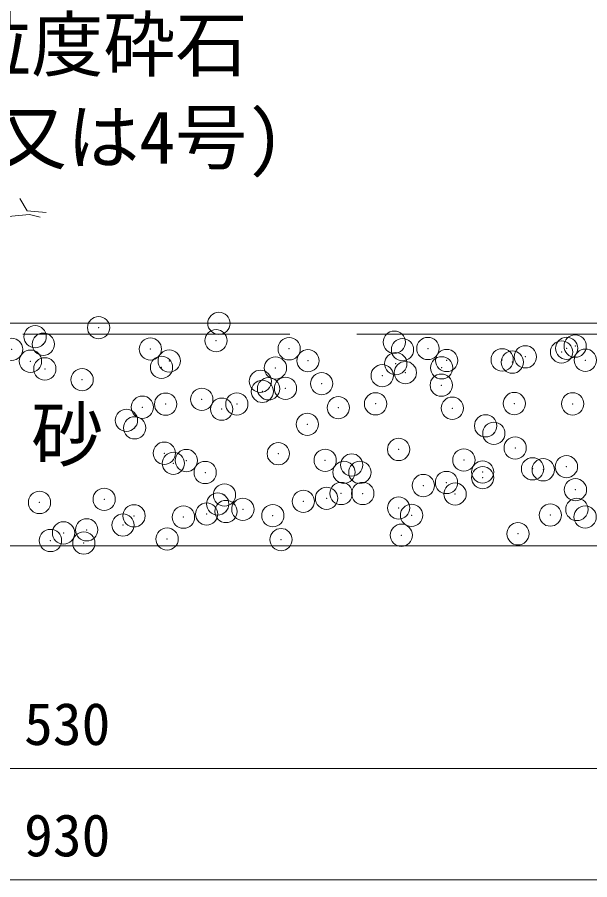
# Model space of a CAD drawing. Units: millimetres at full size, sheet at 1:20; details may follow other scales. Extents: x 0 to 23340, y -4498 to 8520.
# Drawn here: x 12670 to 12927.1, y 3706.2 to 4093.5 of the extents above; entities that cross this region are included whole.
import ezdxf
from ezdxf.enums import TextEntityAlignment as Align

# ---------------------------------------------------------------- set-up
doc = ezdxf.new("R2010")
doc.units = ezdxf.units.MM
doc.header["$LTSCALE"] = 20
doc.header["$PDMODE"] = 32
doc.header["$PDSIZE"] = 10
doc.linetypes.add('DASHED', pattern=[7.5, 6, -1.5])
for name, color, linetype, lineweight in [('KIJUN', 5, 'Continuous', 5), ('SUNPO', 3, 'Continuous', 13), ('TITLE', 7, 'Continuous', 13), ('ﾊｯﾁﾝｸﾞ', 7, 'Continuous', 5)]:
    doc.layers.add(name, color=color, linetype=linetype, lineweight=lineweight)
doc.styles.add('ＭＳ ゴシック', font='')
doc.styles.get('ＭＳ ゴシック').set_extended_font_data('MS Gothic')

msp = doc.modelspace()

# ---------------------------------------------------------------- linework, layer by layer
at = {"layer": 'KIJUN', "color": 7, "linetype": 'DASHED', "lineweight": 13}
msp.add_lwpolyline([(12427.48, 4661.2), (12222.48, 4661.2), (12222.48, 3951.2), (13162.48, 3951.2), (13162.48, 4661.2), (12957.48, 4661.2)], dxfattribs=at)
at = {"layer": 'KIJUN', "color": 7, "lineweight": 13}
for points in [[(12957.48, 4656.2), (12957.48, 4176.2), (12937.48, 4156.2), (12447.48, 4156.2), (12427.48, 4176.2), (12427.48, 4656.2), (12227.48, 4656.2), (12227.48, 3956.2), (13157.48, 3956.2), (13157.48, 4656.2)], [(13157.48, 3956.2), (12227.48, 3956.2), (12227.48, 3856.2), (13157.48, 3856.2)]]:
    msp.add_lwpolyline(points, close=True, dxfattribs=at)
at = {"layer": 'SUNPO'}
for p, q in [((12427.48, 3756.2), (12957.48, 3756.2)), ((12227.48, 3706.2), (13157.48, 3706.2))]:
    msp.add_line(p, q, dxfattribs=at)
at = {"layer": 'TITLE'}
for p in [(12706.56, 3954.11), (12760.58, 3956.05), (12678.07, 3950.06), (12681.76, 3946.68), (12759.28, 3948.29), (12839.31, 3947.6), (12920.52, 3945.83), (12667.55, 3944.41), (12729.83, 3944.52), (12792.11, 3944.63), (12843, 3944.22), (12854.4, 3944.75), (12914.4, 3943.16), (12916.68, 3944.86), (12675.98, 3939.04), (12738.27, 3939.15), (12800.55, 3939.26), (12839.98, 3937.97), (12862.83, 3939.37), (12887.73, 3939.65), (12892.33, 3938.64), (12898.15, 3941.02), (12925.11, 3939.49), (12682.44, 3935.6), (12734.8, 3936.27), (12785.96, 3936.02), (12844.31, 3933.94), (12860.57, 3936.08), (12699.16, 3930.73), (12779.19, 3930.05), (12833.9, 3932.57), (12782.87, 3926.67), (12790.47, 3926.85), (12806.73, 3928.99), (12860.4, 3928.28), (12780.06, 3925.48), (12726.23, 3918.39), (12736.64, 3919.76), (12752.9, 3921.9), (12768.63, 3919.81), (12830.91, 3919.92), (12893.19, 3920.03), (12919.37, 3919.89), (12761.84, 3917.52), (12814.19, 3918.18), (12865.35, 3917.94), (12719.06, 3912.49), (12800.27, 3910.73), (12722.75, 3909.12), (12880.3, 3910.04), (12883.99, 3906.66), (12841.24, 3899.43), (12893.59, 3900.1), (12736.06, 3897.73), (12787.22, 3897.49), (12740.15, 3893.17), (12745.98, 3894.44), (12808.27, 3894.55), (12820.18, 3892.48), (12870.55, 3894.67), (12916.59, 3891.67), (12754.42, 3889.07), (12816.7, 3889.18), (12823.87, 3889.11), (12878.98, 3889.29), (12901.39, 3890.72), (12906.17, 3890.3), (12862.75, 3884.58), (12879.01, 3886.72), (12815.45, 3879.65), (12825.17, 3879.63), (12852.34, 3883.21), (12920.63, 3881.35), (12709.08, 3877.03), (12763.1, 3878.98), (12798.5, 3876.12), (12808.91, 3877.49), (12866.61, 3879.4), (12680.03, 3875.62), (12760.06, 3874.93), (12771.34, 3872.55), (12841.27, 3873.16), (12921.29, 3872.48), (12722.5, 3869.61), (12744.67, 3869.03), (12755.08, 3870.41), (12763.74, 3871.55), (12784.78, 3869.72), (12847.06, 3869.84), (12909.35, 3869.95), (12924.98, 3869.1), (12717.5, 3865.46), (12690.83, 3861.95), (12701.24, 3863.32), (12842.5, 3860.9), (12894.85, 3861.56), (12684.96, 3858.53), (12699.93, 3857.38), (12737.32, 3859.2), (12788.48, 3858.95)]:
    msp.add_point(p, dxfattribs=at)
at = {"layer": 'ﾊｯﾁﾝｸﾞ'}
for p, q in [((12674.5, 4006.5), (12671.19, 4012.17)), ((12675.5, 4005), (12666, 4004)), ((12682.97, 4005.82), (12674.5, 4006.5)), ((12680.37, 4003.78), (12675.5, 4005))]:
    msp.add_line(p, q, dxfattribs=at)

# ---------------------------------------------------------------- texts
at = {"layer": 'SUNPO', "style": 'ＭＳ ゴシック'}
for s, p in [('単粒度砕石', (12611.55, 4093.22)), ('(3号又は4号)', (12595.36, 4051.55))]:
    msp.add_text(s, height=23.74, dxfattribs=at).set_placement(p, align=Align.TOP_LEFT)
for s, height, p in [('砂', 23.74, (12692.48, 3906.2)), ('530', 18.99, (12692.48, 3776.2)), ('930', 18.99, (12692.48, 3726.2))]:
    msp.add_text(s, height=height, dxfattribs=at).set_placement(p, align=Align.MIDDLE_CENTER)

doc.saveas('drawing.dxf')
